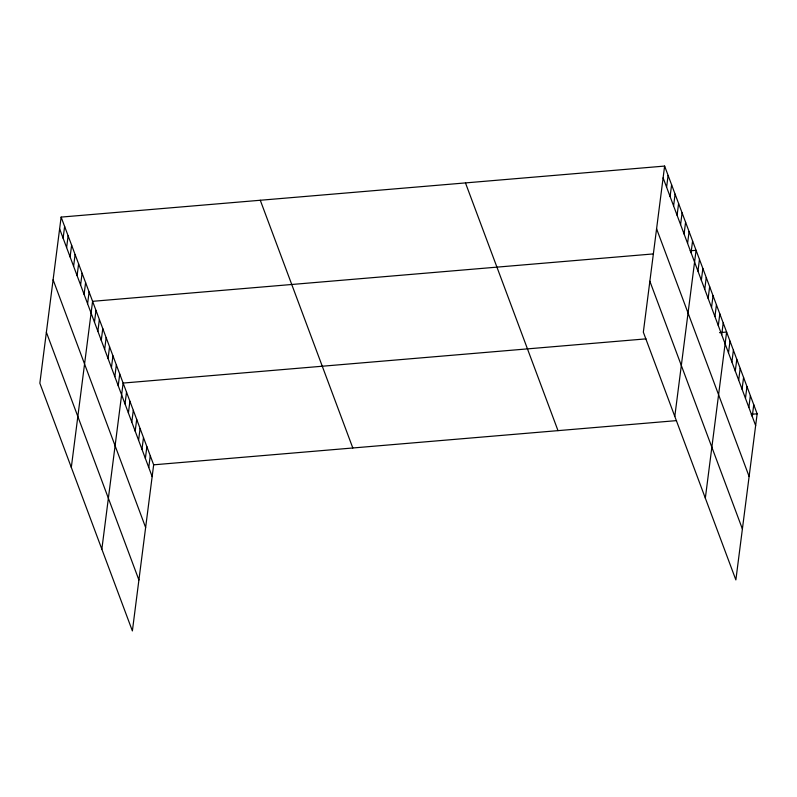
<?xml version="1.0" encoding="UTF-8"?>
<svg xmlns="http://www.w3.org/2000/svg" width="797" height="797" viewBox="0 0 797 797"><rect width="100%" height="100%" fill="white"/><g stroke="black" fill="none" stroke-linecap="round" stroke-linejoin="round"><path stroke-width="1.2" d="M61.13 217.093L39.85 383.198L132.382 630.925L153.662 464.82L61.13 217.093L664.618 166.075L757.15 413.802L735.87 579.907L643.338 332.18L664.618 166.075M63.112 238.213L64.627 226.448M66.609 247.578L68.124 235.812M70.106 256.933L71.62 245.167M73.603 266.288L75.107 254.532M77.1 275.652L78.604 263.887M80.597 285.007L82.101 273.241M84.093 294.372L85.598 282.606M87.59 303.727L89.095 291.961M71.312 467.421L92.591 301.326L653.401 253.914M94.474 322.167L95.979 310.402M97.872 331.253L99.376 319.487M101.259 340.339L102.773 328.573M104.656 349.415L106.16 337.659M108.053 358.501L109.558 346.735M111.441 367.586L112.945 355.821M114.838 376.672L116.342 364.906M118.225 385.748L119.739 373.992M101.847 549.173L123.127 383.068L646.008 338.864M125.009 403.92L126.524 392.154M128.407 413.005L129.911 401.24M131.804 422.081L133.308 410.325M135.191 431.167L136.695 419.401M138.588 440.253L140.093 428.487M141.976 449.339L143.49 437.573M145.373 458.414L146.877 446.659M148.76 467.5L150.274 455.735M666.601 187.195L668.105 175.44M670.098 196.56L671.602 184.794M673.595 205.915L675.099 194.149M677.091 215.27L678.596 203.514M680.588 224.634L682.093 212.869M684.085 233.989L685.589 222.224M687.582 243.354L689.086 231.588M691.069 252.709L692.583 240.943M674.8 416.403L696.08 250.308L690.152 250.806M697.963 271.149L699.467 259.384M701.35 280.235L702.864 268.469M704.747 289.321L706.252 277.555M708.144 298.397L709.649 286.641M711.532 307.483L713.036 295.717M714.929 316.568L716.433 304.803M718.316 325.654L719.83 313.888M721.713 334.73L723.218 322.974M705.335 498.155L726.615 332.05L719.502 332.658M728.498 352.902L730.002 341.136M731.895 361.987L733.399 350.222M735.282 371.063L736.797 359.308M738.68 380.149L740.184 368.383M742.067 389.235L743.581 377.469M745.464 398.321L746.968 386.555M748.861 407.397L750.366 395.641M752.248 416.482L753.753 404.727M153.662 464.82L676.543 420.617M751.222 414.31L757.15 413.802M663.104 177.841L755.646 425.568M656.579 228.769L749.12 476.496M649.864 281.241L742.396 528.979M465.468 182.911L558 430.639M260.28 200.256L352.812 447.984M59.626 228.859L152.157 476.586M53.1 279.787L145.632 527.514M46.375 332.259L138.907 579.997"/></g></svg>
